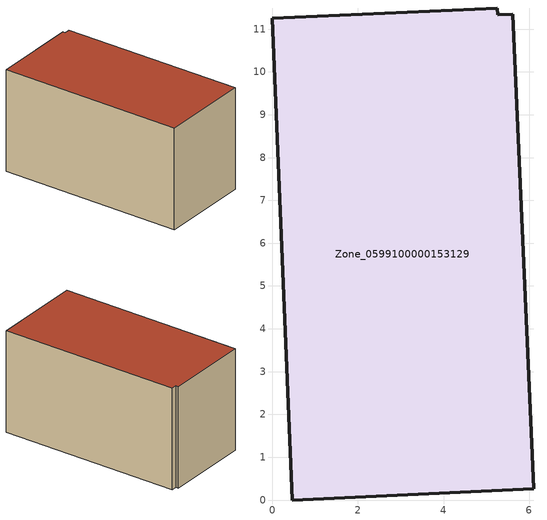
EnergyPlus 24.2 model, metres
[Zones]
Zone_0599100000153129
 floor ground (C_G): 5.62,11.35 6.1,0.26 0.47,0 0,11.25 5.26,11.49 5.27,11.34 z0
 wall outside (C_F): 0.47,0 6.1,0.26 5.62,11.35 5.27,11.34 5.26,11.49 0,11.25 0.47,0 z0:6.28
 roof outside (C_R): 6.1,0.26 5.62,11.35 5.27,11.34 5.26,11.49 0,11.25 0.47,0 z6.28
[BUILDING]
Pand.0599100000153129: North Axis=0; Terrain=City; Loads Convergence Tolerance Value=0.04; Temperature Convergence Tolerance Value=0.4; Solar Distribution=FullExterior; Maximum Number of Warmup Days=25; Minimum Number of Warmup Days=1
[Site:Location]
Rotterdam.The.Hague.AP_ZH_NLD Design_Conditions: Latitude=51.96; Longitude=4.45; Time Zone=1; Elevation=-4.5
[SITE:GROUNDTEMPERATURE:BUILDINGSURFACE]
18, 18, 18, 18, 18, 18, 18, 18, 18, 18, 18, 18
[MATERIAL] Thermal Absorptance=0.9; Solar Absorptance=0.7; Visible Absorptance=0.7
Name | Roughness | Thickness | Conductivity | Density | Specific Heat
G.TC.1946 | MediumSmooth | 0.15 | 1 | 540 | 1210
F.TC.1946 | Rough | 0.3 | 0.857143 | 1920 | 840
R.TC.1946 | MediumRough | 0.2 | 0.909091 | 1500 | 1000
[CONSTRUCTION]
C_G: G.TC.1946
C_F: F.TC.1946
C_R: R.TC.1946
[ZONE]
Zone_0599100000153129: Type=1; Multiplier=1; Ceiling Height=Autocalculate; Volume=Autocalculate; Floor Area=autocalculate; Part of Total Floor Area=Yes
[ZONEINFILTRATION:DESIGNFLOWRATE]
Infil_Zone_0599100000153129: Zone or ZoneList or Space or SpaceList=Zone_0599100000153129; Schedule=AlwaysOn; Design Flow Rate Calculation Method=Flow/Area; Flow Rate per Floor Area=0.003; Constant Term Coefficient=1; Temperature Term Coefficient=0; Velocity Term Coefficient=0; Velocity Squared Term Coefficient=0
[HVACTEMPLATE:ZONE:IDEALLOADSAIRSYSTEM]
Zone_0599100000153129: Maximum Heating Supply Air Temperature=50; Minimum Cooling Supply Air Temperature=13; Maximum Heating Supply Air Humidity Ratio=0.0156; Minimum Cooling Supply Air Humidity Ratio=0.0077; Heating Limit=NoLimit; Cooling Limit=NoLimit; Dehumidification Control Type=ConstantSensibleHeatRatio; Cooling Sensible Heat Ratio=0.7; Dehumidification Setpoint=60; Humidification Control Type=None; Humidification Setpoint=30; Outdoor Air Method=None; Outdoor Air Flow Rate per Person=0.00944; Outdoor Air Flow Rate per Zone Floor Area=0; Outdoor Air Flow Rate per Zone=0; Demand Controlled Ventilation Type=None; Outdoor Air Economizer Type=NoEconomizer; Heat Recovery Type=None; Sensible Heat Recovery Effectiveness=0.7; Latent Heat Recovery Effectiveness=0.65
[ZONECONTROL:THERMOSTAT]
ThermostatControl_Zone_0599100000153129: Zone or ZoneList=Zone_0599100000153129; Control Type Schedule=DualSetpointControlType; Control 1=Thermostat_Zone_0599100000153129; Temperature Difference Between Cutout And Setpoint=0
[THERMOSTATSETPOINT:DUALSETPOINT]
Thermostat_Zone_0599100000153129: Heating Setpoint Temperature Schedule=HeatingSetpoint_Zone_0599100000153129; Cooling Setpoint Temperature Schedule=CoolingSetpoint_Zone_0599100000153129
[SCHEDULE:COMPACT]
HeatingSetpoint_Zone_0599100000153129: Through: 12/31, For: AllDays, Until: 24:00, 21
CoolingSetpoint_Zone_0599100000153129: Through: 12/31, For: AllDays, Until: 24:00, 24
DualSetpointControlType: Through: 12/31, For: AllDays, Until: 24:00, 4
AlwaysOn: Through: 12/31, For: AllDays, Until: 24:00, 1
